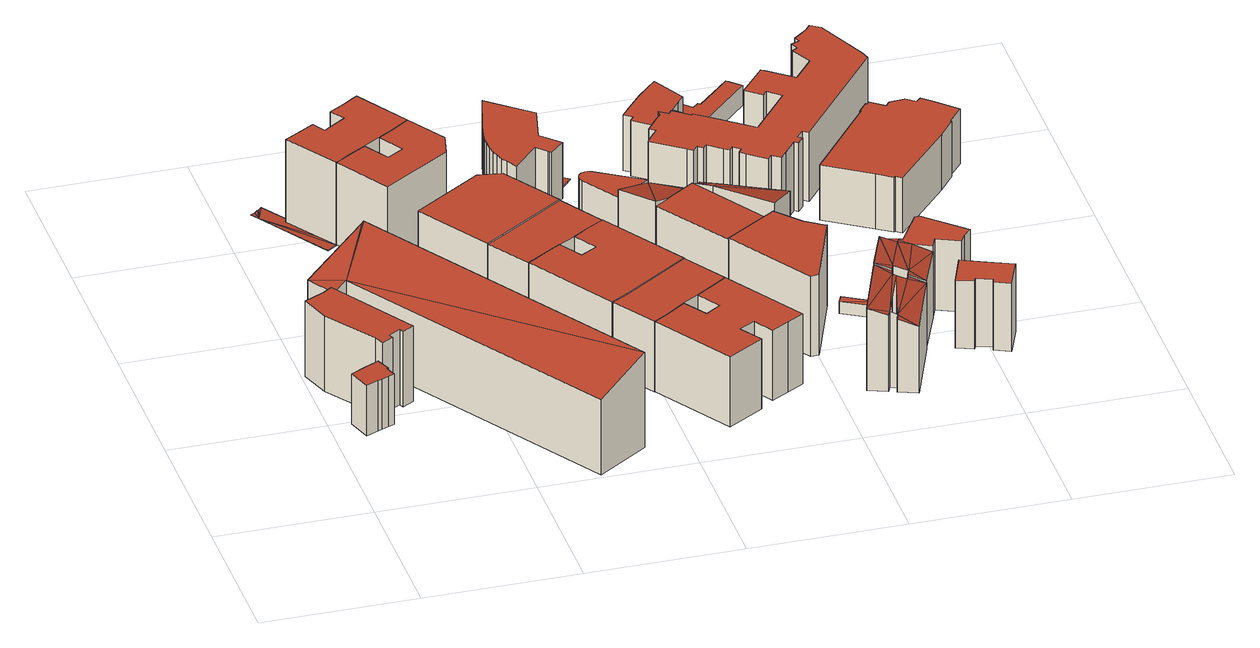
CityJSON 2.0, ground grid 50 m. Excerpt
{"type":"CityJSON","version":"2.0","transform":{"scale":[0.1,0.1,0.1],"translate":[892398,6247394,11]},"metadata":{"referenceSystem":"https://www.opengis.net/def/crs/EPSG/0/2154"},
"CityObjects":{
"building1":{"type":"Building","attributes":{"class":"Building"},"children":["building1-1"]},
"building1-1":{"type":"BuildingPart","parents":["building1"],"geometry":[{"type":"Solid","lod":"2.2","boundaries":[[[[0,1,2,3,4,5,6,7,8,9,10]],[[11,12,13,14,15,16,17,18,19,20,21]],[[21,20,9,10]],[[20,19,8,9]],[[19,18,7,8]],[[18,17,6,7]],[[17,16,5,6]],[[16,15,4,5]],[[15,14,3,4]],[[14,13,2,3]],[[13,12,1,2]],[[12,11,0,1]],[[11,21,10,0]]]],"semantics":{"surfaces":[{"type":"GroundSurface"},{"type":"RoofSurface"},{"type":"WallSurface","on_footprint_edge":true}],"values":[[0,1,2,2,2,2,2,2,2,2,2,2,2]]}}]},
"building2":{"type":"Building","attributes":{"class":"Building"},"children":["building2-1"]},
"building2-1":{"type":"BuildingPart","parents":["building2"],"geometry":[{"type":"Solid","lod":"2.2","boundaries":[[[[22,23,24,25,26,27,28,29,30,31,32]],[[33,34,35,36,37,38,39,40,41,42,43]],[[43,42,31,32]],[[42,41,30,31]],[[41,40,29,30]],[[40,39,28,29]],[[39,38,27,28]],[[38,37,26,27]],[[37,36,25,26]],[[36,35,24,25]],[[35,34,23,24]],[[34,33,22,23]],[[33,43,32,22]]]],"semantics":{"surfaces":[{"type":"GroundSurface"},{"type":"RoofSurface"},{"type":"WallSurface","on_footprint_edge":true}],"values":[[0,1,2,2,2,2,2,2,2,2,2,2,2]]}}]},
"building3":{"type":"Building","attributes":{"class":"Building"},"children":["building3-1"]},
"building3-1":{"type":"BuildingPart","parents":["building3"],"geometry":[{"type":"Solid","lod":"2.2","boundaries":[[[[44,45,46]],[[47,44,46]],[[48,46,45]],[[49,46,50]],[[46,49,47]],[[51,52,53,54,55,56,57]],[[48,45,56,57]],[[45,44,55,56]],[[44,47,54,55]],[[47,49,53,54]],[[49,50,52,53]],[[50,46,51,52]],[[46,48,57,51]]]],"semantics":{"surfaces":[{"type":"RoofSurface","rf_azimuth":212.44,"rf_slope":19.28},{"type":"GroundSurface"},{"type":"WallSurface","on_footprint_edge":true}],"values":[[0,0,0,0,0,1,2,2,2,2,2,2,2]]}}]},
"building4":{"type":"Building","attributes":{"class":"Building"},"children":["building4-1"]},
"building4-1":{"type":"BuildingPart","parents":["building4"],"geometry":[{"type":"Solid","lod":"2.2","boundaries":[[[[58,59,60]],[[58,60,61]],[[61,60,62]],[[62,60,63]],[[64,63,60]],[[65,64,60]],[[66,65,60]],[[67,68,69,70,71,72,58,73,60]],[[59,73,60]],[[59,58,73]],[[61,72,58]],[[61,62,71,72]],[[62,63,70,71]],[[63,64,69,70]],[[64,65,68,69]],[[65,66,67,68]],[[66,60,67]]]],"semantics":{"surfaces":[{"type":"RoofSurface","rf_azimuth":202.12,"rf_slope":2.75},{"type":"GroundSurface"},{"type":"WallSurface","on_footprint_edge":true}],"values":[[0,0,0,0,0,0,0,1,2,2,2,2,2,2,2,2,2]]}}]},
"building5":{"type":"Building","attributes":{"class":"Building"},"children":["building5-1"]},
"building5-1":{"type":"BuildingPart","parents":["building5"],"geometry":[{"type":"Solid","lod":"2.2","boundaries":[[[[74,75,76,77,78,79,80,81,82,83,84,85,86,87,88,89,90]],[[91,92,93,94,95,96,97,98,99,100,101,102,103,104,105,106,107]],[[107,106,89,90]],[[106,105,88,89]],[[105,104,87,88]],[[104,103,86,87]],[[103,102,85,86]],[[102,101,84,85]],[[101,100,83,84]],[[100,99,82,83]],[[99,98,81,82]],[[98,97,80,81]],[[97,96,79,80]],[[96,95,78,79]],[[95,94,77,78]],[[94,93,76,77]],[[93,92,75,76]],[[92,91,74,75]],[[91,107,90,74]]]],"semantics":{"surfaces":[{"type":"GroundSurface"},{"type":"RoofSurface"},{"type":"WallSurface","on_footprint_edge":true}],"values":[[0,1,2,2,2,2,2,2,2,2,2,2,2,2,2,2,2,2,2]]}}]},
"building6":{"type":"Building","attributes":{"class":"Building"},"children":["building6-1"]},
"building6-1":{"type":"BuildingPart","parents":["building6"],"geometry":[{"type":"Solid","lod":"2.2","boundaries":[[[[108,109,110,111,112,113,114,115,116,117,118,119,120]],[[104,121,122,123,93,92,91,124,125,126,107,106,105]],[[105,106,119,120]],[[106,107,118,119]],[[107,126,117,118]],[[126,125,116,117]],[[125,124,115,116]],[[124,91,114,115]],[[91,92,113,114]],[[92,93,112,113]],[[93,123,111,112]],[[123,122,110,111]],[[122,121,109,110]],[[121,104,108,109]],[[104,105,120,108]]]],"semantics":{"surfaces":[{"type":"GroundSurface"},{"type":"RoofSurface"},{"type":"WallSurface","on_footprint_edge":true}],"values":[[0,1,2,2,2,2,2,2,2,2,2,2,2,2,2]]}}]},
"building7":{"type":"Building","attributes":{"class":"Building"},"children":["building7-1"]},
"building7-1":{"type":"BuildingPart","parents":["building7"],"geometry":[{"type":"Solid","lod":"2.2","boundaries":[[[[127,128,129,130,131,132]],[[133,134,135,136,137,138]],[[138,137,131,132]],[[137,136,130,131]],[[136,135,129,130]],[[135,134,128,129]],[[134,133,127,128]],[[133,138,132,127]]]],"semantics":{"surfaces":[{"type":"GroundSurface"},{"type":"RoofSurface"},{"type":"WallSurface","on_footprint_edge":true}],"values":[[0,1,2,2,2,2,2,2]]}}]},
"building8":{"type":"Building","attributes":{"class":"Building"},"children":["building8-1"]},
"building8-1":{"type":"BuildingPart","parents":["building8"],"geometry":[{"type":"Solid","lod":"2.2","boundaries":[[[[139,140,141,142,143,144,145,146]],[[147,148,149,150,151,152,153,154]],[[154,153,145,146]],[[153,152,144,145]],[[152,151,143,144]],[[151,150,142,143]],[[150,149,141,142]],[[149,148,140,141]],[[148,147,139,140]],[[147,154,146,139]]]],"semantics":{"surfaces":[{"type":"GroundSurface"},{"type":"RoofSurface"},{"type":"WallSurface","on_footprint_edge":true}],"values":[[0,1,2,2,2,2,2,2,2,2]]}}]},
"building9":{"type":"Building","attributes":{"class":"Building"},"children":["building9-1"]},
"building9-1":{"type":"BuildingPart","parents":["building9"],"geometry":[{"type":"Solid","lod":"2.2","boundaries":[[[[155,156,157,158,159,160,161,162,163,164]],[[165,166,167,168,169,170,171,172,173,174]],[[174,173,163,164]],[[173,172,162,163]],[[172,171,161,162]],[[171,170,160,161]],[[170,169,159,160]],[[169,168,158,159]],[[168,167,157,158]],[[167,166,156,157]],[[166,165,155,156]],[[165,174,164,155]]]],"semantics":{"surfaces":[{"type":"GroundSurface"},{"type":"RoofSurface"},{"type":"WallSurface","on_footprint_edge":true}],"values":[[0,1,2,2,2,2,2,2,2,2,2,2]]}}]},
"building10":{"type":"Building","attributes":{"class":"Building"},"children":["building10-1"]},
"building10-1":{"type":"BuildingPart","parents":["building10"],"geometry":[{"type":"Solid","lod":"2.2","boundaries":[[[[175,176,177,178,179,180,181,182,183]],[[184,185,186,187,188,189,190,191,192]],[[192,191,182,183]],[[191,190,181,182]],[[190,189,180,181]],[[189,188,179,180]],[[188,187,178,179]],[[187,186,177,178]],[[186,185,176,177]],[[185,184,175,176]],[[184,192,183,175]]]],"semantics":{"surfaces":[{"type":"GroundSurface"},{"type":"RoofSurface"},{"type":"WallSurface","on_footprint_edge":true}],"values":[[0,1,2,2,2,2,2,2,2,2,2]]}}]},
"building11":{"type":"Building","attributes":{"class":"Building"},"children":["building11-1"]},
"building11-1":{"type":"BuildingPart","parents":["building11"],"geometry":[{"type":"Solid","lod":"2.2","boundaries":[[[[193,194,195,196,197,198,199,200,201,202,203,204,205,206,207]],[[185,184,192,208,209,191,190,189,210,211,212,213,214,215,216]],[[216,215,206,207]],[[215,214,205,206]],[[214,213,204,205]],[[213,212,203,204]],[[212,211,202,203]],[[211,210,201,202]],[[210,189,200,201]],[[189,190,199,200]],[[190,191,198,199]],[[191,209,197,198]],[[209,208,196,197]],[[208,192,195,196]],[[192,184,194,195]],[[184,185,193,194]],[[185,216,207,193]]]],"semantics":{"surfaces":[{"type":"GroundSurface"},{"type":"RoofSurface"},{"type":"WallSurface","on_footprint_edge":true}],"values":[[0,1,2,2,2,2,2,2,2,2,2,2,2,2,2,2,2]]}}]},
"building12":{"type":"Building","attributes":{"class":"Building"},"children":["building12-1"]},
"building12-1":{"type":"BuildingPart","parents":["building12"],"geometry":[{"type":"Solid","lod":"2.2","boundaries":[[[[217,218,219,220,221,222,223,224,225,226,227,228,229,230,231,232,233,234]],[[235,236,237,238,239,240,241,242,243,244,245,246,247,248,249,250,251,252]],[[252,251,233,234]],[[251,250,232,233]],[[250,249,231,232]],[[249,248,230,231]],[[248,247,229,230]],[[247,246,228,229]],[[246,245,227,228]],[[245,244,226,227]],[[244,243,225,226]],[[243,242,224,225]],[[242,241,223,224]],[[241,240,222,223]],[[240,239,221,222]],[[239,238,220,221]],[[238,237,219,220]],[[237,236,218,219]],[[236,235,217,218]],[[235,252,234,217]]]],"semantics":{"surfaces":[{"type":"GroundSurface"},{"type":"RoofSurface"},{"type":"WallSurface","on_footprint_edge":true}],"values":[[0,1,2,2,2,2,2,2,2,2,2,2,2,2,2,2,2,2,2,2]]}}]},
"building13":{"type":"Building","attributes":{"class":"Building"},"children":["building13-1"]},
"building13-1":{"type":"BuildingPart","parents":["building13"],"geometry":[{"type":"Solid","lod":"2.2","boundaries":[[[[253,254,255,256,257,258,259,260,261,262,263,264]],[[265,266,267,268,269,270,271,272,273,274,275,276]],[[276,275,263,264]],[[275,274,262,263]],[[274,273,261,262]],[[273,272,260,261]],[[272,271,259,260]],[[271,270,258,259]],[[270,269,257,258]],[[269,268,256,257]],[[268,267,255,256]],[[267,266,254,255]],[[266,265,253,254]],[[265,276,264,253]]]],"semantics":{"surfaces":[{"type":"GroundSurface"},{"type":"RoofSurface"},{"type":"WallSurface","on_footprint_edge":true}],"values":[[0,1,2,2,2,2,2,2,2,2,2,2,2,2]]}}]},
"building14":{"type":"Building","attributes":{"class":"Building"},"children":["building14-1"]},
"building14-1":{"type":"BuildingPart","parents":["building14"],"geometry":[{"type":"Solid","lod":"2.2","boundaries":[[[[277,278,279]],[[280,279,278]],[[281,282,283,284]],[[280,278,283,284]],[[278,277,282,283]],[[277,279,281,282]],[[279,280,284,281]]]],"semantics":{"surfaces":[{"type":"RoofSurface","rf_azimuth":155.25,"rf_slope":2.31},{"type":"GroundSurface"},{"type":"WallSurface","on_footprint_edge":true}],"values":[[0,0,1,2,2,2,2]]}}]},
"building15":{"type":"Building","attributes":{"class":"Building"},"children":["building15-1"]},
"building15-1":{"type":"BuildingPart","parents":["building15"],"geometry":[{"type":"Solid","lod":"2.2","boundaries":[[[[285,286,287]],[[288,287,286]],[[289,287,288]],[[290,291,292,293,294]],[[289,288,293,294]],[[288,286,292,293]],[[286,285,291,292]],[[285,287,290,291]],[[287,289,294,290]]]],"semantics":{"surfaces":[{"type":"RoofSurface","rf_azimuth":57.42,"rf_slope":17.24},{"type":"GroundSurface"},{"type":"WallSurface","on_footprint_edge":true}],"values":[[0,0,0,1,2,2,2,2,2]]}}]},
"building16":{"type":"Building","attributes":{"class":"Building"},"children":["building16-1"]},
"building16-1":{"type":"BuildingPart","parents":["building16"],"geometry":[{"type":"Solid","lod":"2.2","boundaries":[[[[295,296,297,298,292]],[[299,300,301,302,303]],[[303,302,298,292]],[[302,301,297,298]],[[301,300,296,297]],[[300,299,295,296]],[[299,303,292,295]]]],"semantics":{"surfaces":[{"type":"GroundSurface"},{"type":"RoofSurface"},{"type":"WallSurface","on_footprint_edge":true}],"values":[[0,1,2,2,2,2,2]]}}]},
"building17":{"type":"Building","attributes":{"class":"Building"},"children":["building17-1"]},
"building17-1":{"type":"BuildingPart","parents":["building17"],"geometry":[{"type":"Solid","lod":"2.2","boundaries":[[[[304,305,306,307,308,309,310,311,312,313,314]],[[315,316,317,318,319,320,321,322,323,324,325]],[[325,324,313,314]],[[324,323,312,313]],[[323,322,311,312]],[[322,321,310,311]],[[321,320,309,310]],[[320,319,308,309]],[[319,318,307,308]],[[318,317,306,307]],[[317,316,305,306]],[[316,315,304,305]],[[315,325,314,304]]]],"semantics":{"surfaces":[{"type":"GroundSurface"},{"type":"RoofSurface"},{"type":"WallSurface","on_footprint_edge":true}],"values":[[0,1,2,2,2,2,2,2,2,2,2,2,2]]}}]},
"building18":{"type":"Building","attributes":{"class":"Building"},"children":["building18-1"]},
"building18-1":{"type":"BuildingPart","parents":["building18"],"geometry":[{"type":"Solid","lod":"2.2","boundaries":[[[[326,327,328]],[[329,326,330]],[[328,330,326]],[[330,328,331]],[[332,331,328]],[[333,334,335,336,337,338,339]],[[332,328,338,339]],[[328,327,337,338]],[[327,326,336,337]],[[326,329,335,336]],[[329,330,334,335]],[[330,331,333,334]],[[331,332,339,333]]]],"semantics":{"surfaces":[{"type":"RoofSurface","rf_azimuth":63.67,"rf_slope":17.83},{"type":"GroundSurface"},{"type":"WallSurface","on_footprint_edge":true}],"values":[[0,0,0,0,0,1,2,2,2,2,2,2,2]]}}]},
"building19":{"type":"Building","attributes":{"class":"Building"},"children":["building19-1"]},
"building19-1":{"type":"BuildingPart","parents":["building19"],"geometry":[{"type":"Solid","lod":"2.2","boundaries":[[[[340,341,342,343,344,345,346,347,348,349,350,351,352,353,354,355]],[[356,357,358,359,360,361,362,363,364,365,366,367,368,369,370,371]],[[371,370,354,355]],[[370,369,353,354]],[[369,368,352,353]],[[368,367,351,352]],[[367,366,350,351]],[[366,365,349,350]],[[365,364,348,349]],[[364,363,347,348]],[[363,362,346,347]],[[362,361,345,346]],[[361,360,344,345]],[[360,359,343,344]],[[359,358,342,343]],[[358,357,341,342]],[[357,356,340,341]],[[356,371,355,340]]]],"semantics":{"surfaces":[{"type":"GroundSurface"},{"type":"RoofSurface"},{"type":"WallSurface","on_footprint_edge":true}],"values":[[0,1,2,2,2,2,2,2,2,2,2,2,2,2,2,2,2,2]]}}]},
"building20":{"type":"Building","attributes":{"class":"Building"},"children":["building20-1"]},
"building20-1":{"type":"BuildingPart","parents":["building20"],"geometry":[{"type":"MultiSurface","lod":"2.2","boundaries":[[[372,373,374]],[[375,372,376]],[[374,376,372]],[[376,377,375]],[[374,378,376]],[[379,378,380]],[[381,382,380]],[[383,384,382]],[[379,382,384]],[[379,380,382]],[[381,380,385]],[[386,387,388,389,390,391,392,393,394,395,396,397,398,399]],[[374,373,398,399]],[[373,372,397,398]],[[372,375,396,397]],[[375,377,395,396]],[[377,376,394,395]],[[376,378,393,394]],[[378,379,392,393]],[[379,384,391,392]],[[384,383,390,391]],[[383,382,389,390]],[[382,381,388,389]],[[381,385,387,388]],[[385,380,386,387]],[[380,374,399,386]]],"semantics":{"surfaces":[{"type":"RoofSurface","rf_azimuth":338.12,"rf_slope":19.03},{"type":"GroundSurface"},{"type":"WallSurface","on_footprint_edge":true}],"values":[0,0,0,0,0,0,0,0,0,0,0,1,2,2,2,2,2,2,2,2,2,2,2,2,2,2]}}]},
"building21":{"type":"Building","attributes":{"class":"Building"},"children":["building21-1"]},
"building21-1":{"type":"BuildingPart","parents":["building21"],"geometry":[{"type":"Solid","lod":"2.2","boundaries":[[[[400,401,402]],[[403,400,402]],[[404,405,406,407]],[[402,401,406,407]],[[401,400,405,406]],[[400,403,404,405]],[[403,402,407,404]]]],"semantics":{"surfaces":[{"type":"RoofSurface","rf_azimuth":234.05,"rf_slope":1.82},{"type":"GroundSurface"},{"type":"WallSurface","on_footprint_edge":true}],"values":[[0,0,1,2,2,2,2]]}}]},
"building22":{"type":"Building","attributes":{"class":"Building"},"children":["building22-1"]},
"building22-1":{"type":"BuildingPart","parents":["building22"],"geometry":[{"type":"Solid","lod":"2.2","boundaries":[[[[408,409,410]],[[411,412,413]],[[414,413,412]],[[408,410,413]],[[413,414,408]],[[410,415,413]],[[416,417,415]],[[416,415,418]],[[410,418,415]],[[419,420,421,422,423,424,425,426,427,428,429]],[[410,409,428,429]],[[409,408,427,428]],[[408,414,426,427]],[[414,412,425,426]],[[412,411,424,425]],[[411,413,423,424]],[[413,415,422,423]],[[415,417,421,422]],[[417,416,420,421]],[[416,418,419,420]],[[418,410,429,419]]]],"semantics":{"surfaces":[{"type":"RoofSurface","rf_azimuth":338.45,"rf_slope":18.63},{"type":"GroundSurface"},{"type":"WallSurface","on_footprint_edge":true}],"values":[[0,0,0,0,0,0,0,0,0,1,2,2,2,2,2,2,2,2,2,2,2]]}}]},
"building23":{"type":"Building","attributes":{"class":"Building"},"children":["building23-1"]},
"building23-1":{"type":"BuildingPart","parents":["building23"],"geometry":[{"type":"Solid","lod":"2.2","boundaries":[[[[430,431,432,433,434,435,436,437,438,439]],[[440,441,442,443,444,445,446,447,448,449]],[[449,448,438,439]],[[448,447,437,438]],[[447,446,436,437]],[[446,445,435,436]],[[445,444,434,435]],[[444,443,433,434]],[[443,442,432,433]],[[442,441,431,432]],[[441,440,430,431]],[[440,449,439,430]]]],"semantics":{"surfaces":[{"type":"GroundSurface"},{"type":"RoofSurface"},{"type":"WallSurface","on_footprint_edge":true}],"values":[[0,1,2,2,2,2,2,2,2,2,2,2]]}}]},
"building24":{"type":"Building","attributes":{"class":"Building"},"children":["building24-1"]},
"building24-1":{"type":"BuildingPart","parents":["building24"],"geometry":[{"type":"Solid","lod":"2.2","boundaries":[[[[450,451,452,453,454,455,456,457,458,459,460,461,462,463,464,465,466,467,468,469,470,471,472,473,474,475,476,477,478,479,480,481,482,483,484,485,486,487,488,489,490,491,492,493,494,495,496,497,498,499,500,501,502]],[[503,504,505,506,507,508,509,510,511,512,513,514,515,516,517,518,519,520,521,522,523,524,525,526,527,528,529,530,531,532,533,534,535,536,537,538,539,540,541,542,543,544,545,546,547,548,549,550,551,552,553,554,555]],[[555,554,501,502]],[[554,553,500,501]],[[553,552,499,500]],[[552,551,498,499]],[[551,550,497,498]],[[550,549,496,497]],[[549,548,495,496]],[[548,547,494,495]],[[547,546,493,494]],[[546,545,492,493]],[[545,544,491,492]],[[544,543,490,491]],[[543,542,489,490]],[[542,541,488,489]],[[541,540,487,488]],[[540,539,486,487]],[[539,538,485,486]],[[538,537,484,485]],[[537,536,483,484]],[[536,535,482,483]],[[535,534,481,482]],[[534,533,480,481]],[[533,532,479,480]],[[532,531,478,479]],[[531,530,477,478]],[[530,529,476,477]],[[529,528,475,476]],[[528,527,474,475]],[[527,526,473,474]],[[526,525,472,473]],[[525,524,471,472]],[[524,523,470,471]],[[523,522,469,470]],[[522,521,468,469]],[[521,520,467,468]],[[520,519,466,467]],[[519,518,465,466]],[[518,517,464,465]],[[517,516,463,464]],[[516,515,462,463]],[[515,514,461,462]],[[514,513,460,461]],[[513,512,459,460]],[[512,511,458,459]],[[511,510,457,458]],[[510,509,456,457]],[[509,508,455,456]],[[508,507,454,455]],[[507,506,453,454]],[[506,505,452,453]],[[505,504,451,452]],[[504,503,450,451]],[[503,555,502,450]]]],"semantics":{"surfaces":[{"type":"GroundSurface"},{"type":"RoofSurface"},{"type":"WallSurface","on_footprint_edge":true}],"values":[[0,1,2,2,2,2,2,2,2,2,2,2,2,2,2,2,2,2,2,2,2,2,2,2,2,2,2,2,2,2,2,2,2,2,2,2,2,2,2,2,2,2,2,2,2,2,2,2,2,2,2,2,2,2,2]]}}]},
"building25":{"type":"Building","attributes":{"class":"Building"},"children":["building25-1"]},
"building25-1":{"type":"BuildingPart","parents":["building25"],"geometry":[{"type":"Solid","lod":"2.2","boundaries":[[[[556,557,558,559,560,561,562,563,564,565,566,567,568]],[[569,570,571,572,573,574,575,576,577,578,579,580,581]],[[581,580,567,568]],[[580,579,566,567]],[[579,578,565,566]],[[578,577,564,565]],[[577,576,563,564]],[[576,575,562,563]],[[575,574,561,562]],[[574,573,560,561]],[[573,572,559,560]],[[572,571,558,559]],[[571,570,557,558]],[[570,569,556,557]],[[569,581,568,556]]]],"semantics":{"surfaces":[{"type":"GroundSurface"},{"type":"RoofSurface"},{"type":"WallSurface","on_footprint_edge":true}],"values":[[0,1,2,2,2,2,2,2,2,2,2,2,2,2,2]]}}]},
"building26":{"type":"Building","attributes":{"class":"Building"},"children":["building26-1"]},
"building26-1":{"type":"BuildingPart","parents":["building26"],"geometry":[{"type":"Solid","lod":"2.2","boundaries":[[[[582,583,584,585,586,587,588,589,590]],[[591,592,593,594,595,596,597,598,599]],[[599,598,589,590]],[[598,597,588,589]],[[597,596,587,588]],[[596,595,586,587]],[[595,594,585,586]],[[594,593,584,585]],[[593,592,583,584]],[[592,591,582,583]],[[591,599,590,582]]]],"semantics":{"surfaces":[{"type":"GroundSurface"},{"type":"RoofSurface"},{"type":"WallSurface","on_footprint_edge":true}],"values":[[0,1,2,2,2,2,2,2,2,2,2]]}}]},
"building27":{"type":"Building","attributes":{"class":"Building"},"children":["building27-1"]},
"building27-1":{"type":"BuildingPart","parents":["building27"],"geometry":[{"type":"Solid","lod":"2.2","boundaries":[[[[600,601,602,603,604,605,606,607,608,609,610,611,612,613,614,615,616,617,618,619]],[[620,621,622,623,624,625,626,627,628,629,630,631,632,633,634,635,636,637,638,639]],[[639,638,618,619]],[[638,637,617,618]],[[637,636,616,617]],[[636,635,615,616]],[[635,634,614,615]],[[634,633,613,614]],[[633,632,612,613]],[[632,631,611,612]],[[631,630,610,611]],[[630,629,609,610]],[[629,628,608,609]],[[628,627,607,608]],[[627,626,606,607]],[[626,625,605,606]],[[625,624,604,605]],[[624,623,603,604]],[[623,622,602,603]],[[622,621,601,602]],[[621,620,600,601]],[[620,639,619,600]]]],"semantics":{"surfaces":[{"type":"GroundSurface"},{"type":"RoofSurface"},{"type":"WallSurface","on_footprint_edge":true}],"values":[[0,1,2,2,2,2,2,2,2,2,2,2,2,2,2,2,2,2,2,2,2,2]]}}]}
},
"vertices":[
[135,321,84],[155,329,84],[142,366,84],[147,368,84],[129,412,84],[123,409,84],[83,390,84],[34,365,84],[60,290,84],[99,307,84],[111,311,84],[135,321,259],[155,329,259],[142,366,259],[147,368,259],[129,412,259],[123,409,259],[83,390,259],[34,365,259],[60,290,259],[99,307,259],[111,311,259],
[103,821,11],[72,800,11],[7,769,11],[41,674,11],[151,515,11],[163,482,11],[201,504,11],[194,518,11],[232,540,11],[239,528,11],[276,549,11],[103,821,274],[72,800,274],[7,769,274],[41,674,274],[151,515,274],[163,482,274],[201,504,274],[194,518,274],[232,540,274],[239,528,274],[276,549,274],
[261,1046,335],[58,916,250],[159,855,269],[268,1052,338],[113,826,250],[864,118,339],[698,6,269],[159,855,8],[698,6,8],[864,118,8],[268,1052,8],[261,1046,8],[58,916,8],[113,826,8],
[118,1698,4],[104,1690,3],[122,1664,4],[129,1706,5],[134,1709,5],[144,1717,6],[310,1462,8],[299,1454,8],[269,1433,6],[269,1433,4],[299,1454,4],[310,1462,4],[144,1717,4],[134,1709,4],[129,1706,4],[104,1690,4],
[511,1586,7],[555,1617,7],[567,1625,7],[459,1794,7],[447,1786,7],[408,1760,7],[360,1731,7],[391,1686,7],[317,1637,7],[291,1678,7],[248,1652,7],[203,1626,7],[192,1619,7],[299,1454,7],[310,1462,7],[353,1489,7],[405,1520,7],[511,1586,294],[555,1617,294],[567,1625,294],[459,1794,294],[447,1786,294],[408,1760,294],[360,1731,294],[391,1686,294],[317,1637,294],[291,1678,294],[248,1652,294],[203,1626,294],[192,1619,294],[299,1454,294],[310,1462,294],[353,1489,294],[405,1520,294],
[299,1454,9],[409,1283,9],[628,1423,9],[646,1501,9],[567,1625,9],[555,1617,9],[511,1586,9],[460,1554,9],[510,1474,9],[455,1441,9],[405,1520,9],[353,1489,9],[310,1462,9],[409,1283,294],[628,1423,294],[646,1501,294],[460,1554,294],[510,1474,294],[455,1441,294],
[891,1124,10],[771,1310,10],[693,1323,10],[472,1179,10],[620,948,10],[676,982,10],[891,1124,262],[771,1310,262],[693,1323,262],[472,1179,262],[620,948,262],[676,982,262],
[929,950,12],[982,981,12],[891,1124,12],[676,982,12],[620,948,12],[707,812,12],[822,885,12],[876,914,12],[929,950,260],[982,981,260],[891,1124,260],[676,982,260],[620,948,260],[707,812,260],[822,885,260],[876,914,260],
[1155,710,14],[982,981,14],[929,950,14],[876,914,14],[922,841,14],[869,809,14],[822,885,14],[707,812,14],[884,534,14],[936,563,14],[1155,710,262],[982,981,262],[929,950,262],[876,914,262],[922,841,262],[869,809,262],[822,885,262],[707,812,262],[884,534,262],[936,563,262],
[1191,539,15],[1242,574,15],[1155,710,15],[936,563,15],[884,534,15],[974,395,15],[1023,426,15],[1085,470,15],[1137,503,15],[1191,539,261],[1242,574,261],[1155,710,261],[936,563,261],[884,534,261],[974,395,261],[1023,426,261],[1085,470,261],[1137,503,261],
[1242,574,17],[1191,539,17],[1137,503,17],[1184,429,17],[1134,395,17],[1085,470,17],[1023,426,17],[974,395,17],[1134,144,17],[1251,216,17],[1205,286,17],[1257,314,17],[1296,252,17],[1353,283,17],[1407,316,17],[1184,429,261],[1134,395,261],[1134,144,261],[1251,216,261],[1205,286,261],[1257,314,261],[1296,252,261],[1353,283,261],[1407,316,261],
[980,1684,17],[845,1793,17],[807,1654,17],[797,1609,17],[793,1584,17],[792,1562,17],[794,1535,17],[797,1510,17],[803,1487,17],[811,1466,17],[822,1447,17],[842,1414,17],[924,1498,17],[955,1467,17],[958,1463,17],[963,1458,17],[1009,1504,17],[951,1562,17],[980,1684,212],[845,1793,212],[807,1654,212],[797,1609,212],[793,1584,212],[792,1562,212],[794,1535,212],[797,1510,212],[803,1487,212],[811,1466,212],[822,1447,212],[842,1414,212],[924,1498,212],[955,1467,212],[958,1463,212],[963,1458,212],[1009,1504,212],[951,1562,212],
[1057,1075,19],[1168,1146,19],[1024,1234,19],[1018,1237,19],[1011,1240,19],[1002,1240,19],[990,1237,19],[982,1230,19],[977,1221,19],[976,1214,19],[976,1205,19],[980,1196,19],[1057,1075,270],[1168,1146,270],[1024,1234,270],[1018,1237,270],[1011,1240,270],[1002,1240,270],[990,1237,270],[982,1230,270],[977,1221,270],[976,1214,270],[976,1205,270],[980,1196,270],
[986,1561,24],[1012,1537,26],[1031,1610,25],[1057,1587,26],[1031,1610,23],[986,1561,23],[1012,1537,23],[1057,1587,23],
[1057,1075,298],[1137,950,317],[1168,1146,261],[1298,1058,262],[1305,1068,258],[1168,1146,21],[1057,1075,21],[1137,950,21],[1298,1058,21],[1305,1068,21],
[1292,712,21],[1298,715,21],[1432,800,21],[1276,1044,21],[1292,712,302],[1298,715,302],[1432,800,302],[1276,1044,302],[1137,950,302],
[1298,715,27],[1292,712,27],[1467,440,27],[1493,442,27],[1591,700,27],[1586,702,27],[1559,721,27],[1529,741,27],[1463,815,27],[1460,820,27],[1436,804,27],[1298,715,307],[1292,712,307],[1467,440,307],[1493,442,307],[1591,700,307],[1586,702,307],[1559,721,307],[1529,741,307],[1463,815,307],[1460,820,307],[1436,804,307],
[1298,1058,290],[1286,1050,294],[1333,1019,297],[1305,1068,286],[1353,1042,287],[1547,943,288],[1463,815,337],[1547,943,29],[1353,1042,29],[1305,1068,29],[1298,1058,29],[1286,1050,29],[1333,1019,29],[1463,815,29],
[1357,1334,105],[1397,1384,105],[1346,1423,105],[1357,1436,105],[1333,1455,105],[1361,1492,105],[1383,1518,105],[1325,1625,105],[1264,1564,105],[1212,1503,105],[1185,1470,105],[1210,1450,105],[1198,1433,105],[1267,1381,105],[1295,1360,105],[1306,1374,105],[1357,1334,298],[1397,1384,298],[1346,1423,298],[1357,1436,298],[1333,1455,298],[1361,1492,298],[1383,1518,298],[1325,1625,298],[1264,1564,298],[1212,1503,298],[1185,1470,298],[1210,1450,298],[1198,1433,298],[1267,1381,298],[1295,1360,298],[1306,1374,298],
[1574,217,311],[1635,193,289],[1644,215,289],[1662,445,312],[1707,408,293],[1713,424,293],[1719,403,289],[1750,392,278],[1667,205,280],[1719,159,258],[1808,386,258],[1756,408,278],[1755,406,278],[1659,183,280],[1667,205,25],[1659,183,25],[1719,159,25],[1808,386,25],[1756,408,25],[1755,406,25],[1750,392,25],[1719,403,25],[1707,408,25],[1713,424,25],[1662,445,25],[1574,217,25],[1635,193,25],[1644,215,25],
[1721,591,84],[1619,649,84],[1607,627,83],[1712,568,83],[1712,568,40],[1721,591,40],[1619,649,40],[1607,627,40],
[1812,565,285],[1775,578,298],[1770,567,298],[1756,408,283],[1808,386,264],[1764,429,283],[1871,538,263],[1720,444,299],[1662,445,317],[1713,424,299],[1718,583,317],[1718,583,34],[1662,445,34],[1713,424,34],[1720,444,34],[1764,429,34],[1756,408,34],[1808,386,34],[1871,538,34],[1812,565,34],[1775,578,34],[1770,567,34],
[1589,1748,108],[1582,1754,108],[1476,1650,108],[1468,1657,108],[1449,1639,108],[1409,1678,108],[1384,1701,108],[1345,1660,108],[1423,1518,108],[1623,1716,108],[1589,1748,177],[1582,1754,177],[1476,1650,177],[1468,1657,177],[1449,1639,177],[1409,1678,177],[1384,1701,177],[1345,1660,177],[1423,1518,177],[1623,1716,177],
[1526,1214,111],[1503,1231,111],[1409,1304,111],[1362,1339,111],[1357,1334,111],[1306,1374,111],[1295,1360,111],[1267,1381,111],[1266,1359,111],[1253,1345,111],[1214,1294,111],[1232,1280,111],[1211,1254,111],[1193,1229,111],[1292,1157,111],[1309,1143,111],[1325,1161,111],[1341,1149,111],[1352,1161,111],[1396,1127,111],[1412,1115,111],[1423,1131,111],[1446,1112,111],[1435,1097,111],[1453,1082,111],[1509,1036,111],[1521,1053,111],[1547,1034,111],[1568,1059,111],[1606,1106,111],[1618,1098,111],[1637,1122,111],[1625,1130,111],[1646,1156,111],[1663,1144,111],[1945,1498,111],[1938,1524,111],[1860,1698,111],[1829,1718,111],[1811,1696,111],[1768,1661,111],[1776,1643,111],[1749,1632,111],[1759,1606,111],[1742,1598,111],[1775,1526,111],[1713,1449,111],[1632,1512,111],[1622,1520,111],[1542,1423,111],[1592,1384,111],[1605,1399,111],[1646,1365,111],[1526,1214,350],[1503,1231,350],[1409,1304,350],[1362,1339,350],[1357,1334,350],[1306,1374,350],[1295,1360,350],[1267,1381,350],[1266,1359,350],[1253,1345,350],[1214,1294,350],[1232,1280,350],[1211,1254,350],[1193,1229,350],[1292,1157,350],[1309,1143,350],[1325,1161,350],[1341,1149,350],[1352,1161,350],[1396,1127,350],[1412,1115,350],[1423,1131,350],[1446,1112,350],[1435,1097,350],[1453,1082,350],[1509,1036,350],[1521,1053,350],[1547,1034,350],[1568,1059,350],[1606,1106,350],[1618,1098,350],[1637,1122,350],[1625,1130,350],[1646,1156,350],[1663,1144,350],[1945,1498,350],[1938,1524,350],[1860,1698,350],[1829,1718,350],[1811,1696,350],[1768,1661,350],[1776,1643,350],[1749,1632,350],[1759,1606,350],[1742,1598,350],[1775,1526,350],[1713,1449,350],[1632,1512,350],[1622,1520,350],[1542,1423,350],[1592,1384,350],[1605,1399,350],[1646,1365,350],
[1770,567,36],[1775,578,36],[1812,565,36],[1871,538,36],[1886,575,36],[1959,541,36],[1974,566,36],[2001,595,36],[1877,710,36],[1863,709,36],[1796,600,36],[1732,621,36],[1718,583,36],[1770,567,284],[1775,578,284],[1812,565,284],[1871,538,284],[1886,575,284],[1959,541,284],[1974,566,284],[2001,595,284],[1877,710,284],[1863,709,284],[1796,600,284],[1732,621,284],[1718,583,284],
[2042,292,35],[2084,395,35],[2004,428,35],[1928,462,35],[1886,356,35],[1941,336,35],[1946,349,35],[1996,330,35],[1991,315,35],[2042,292,271],[2084,395,271],[2004,428,271],[1928,462,271],[1886,356,271],[1941,336,271],[1946,349,271],[1996,330,271],[1991,315,271],
[2052,1159,191],[2018,1189,191],[2003,1175,191],[1973,1197,191],[1923,1193,191],[1910,1176,191],[1866,1210,191],[1858,1201,191],[1854,1204,191],[1827,1170,191],[1830,1168,191],[1630,913,191],[1775,819,191],[1823,786,191],[1826,790,191],[1846,776,191],[2022,973,191],[2071,1038,191],[2067,1041,191],[2115,1098,191],[2052,1159,382],[2018,1189,382],[2003,1175,382],[1973,1197,382],[1923,1193,382],[1910,1176,382],[1866,1210,382],[1858,1201,382],[1854,1204,382],[1827,1170,382],[1830,1168,382],[1630,913,382],[1775,819,382],[1823,786,382],[1826,790,382],[1846,776,382],[2022,973,382],[2071,1038,382],[2067,1041,382],[2115,1098,382]
]}
